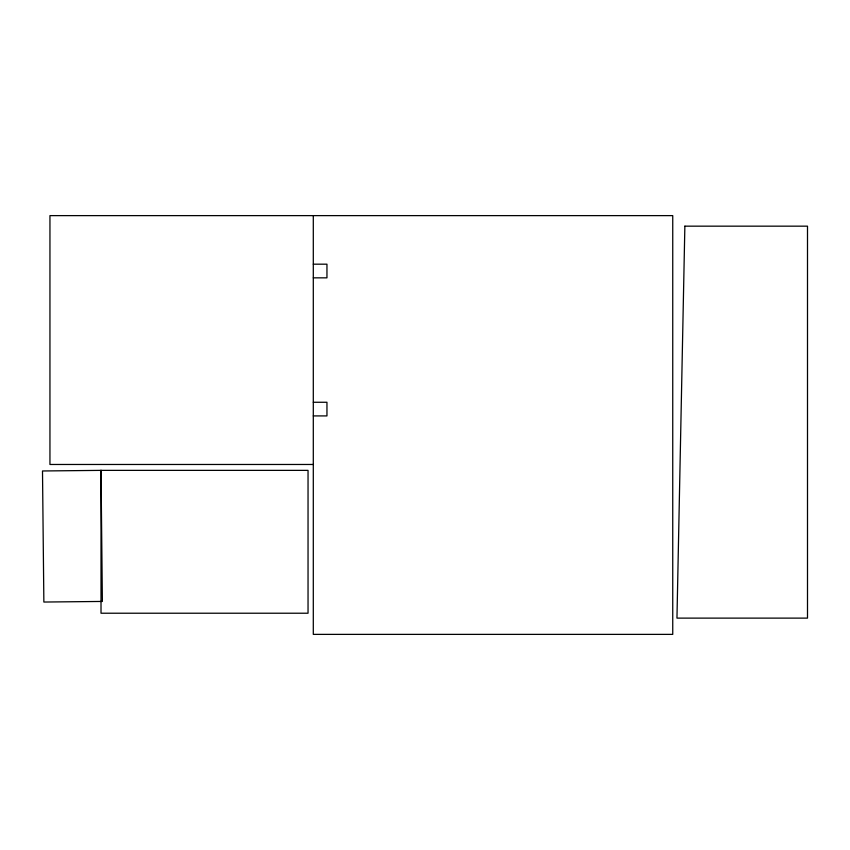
<?xml version="1.0" encoding="UTF-8"?>
<svg xmlns="http://www.w3.org/2000/svg" width="850" height="850" viewBox="0 0 850 850"><rect width="100%" height="100%" fill="white"/><g stroke="black" fill="none" stroke-linecap="round" stroke-linejoin="round"><path stroke-width="1.27" d="M313.299 264.18L326.953 264.18L326.953 277.844L313.299 277.844M313.299 402.263L326.953 402.263L326.953 415.916L313.299 415.916M313.299 464.472L49.948 464.472L49.948 215.624L672.743 215.624L672.743 634.376L313.299 634.376L313.299 215.624M684.866 226.164L676.961 618.12L807.5 618.12L807.5 226.164L684.866 226.164M101.012 470.369L42.5 470.974L43.86 602.044L102.372 601.439L101.012 470.369L308.04 470.369L308.04 613.222L101.012 613.222L101.012 470.369"/></g></svg>
